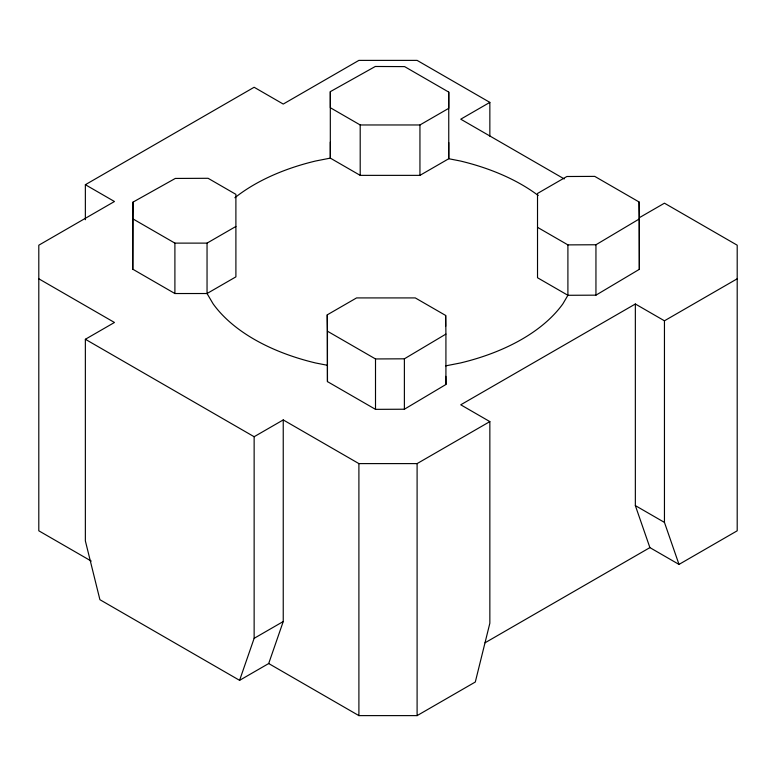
<?xml version="1.0" encoding="UTF-8"?>
<svg xmlns="http://www.w3.org/2000/svg" width="776" height="776" viewBox="0 0 776 776"><rect width="100%" height="100%" fill="white"/><g stroke="black" fill="none" stroke-linecap="round" stroke-linejoin="round"><path stroke-width="1.16" d="M132.774 218.803L132.997 202.129L175.308 178.441L208.094 178.296L235.894 194.349L235.904 276.857L207.046 293.522L174.901 293.532L132.774 269.204L132.774 218.803L174.901 243.121L207.046 243.121L235.904 226.456M132.774 269.204L132.997 202.129M239.59 680.339L254.14 638.328L254.14 436.723L85.36 339.277L85.36 540.891L99.91 599.693L239.59 680.339L268.69 663.538L283.24 621.528L283.24 419.923L254.14 436.723M327.239 314.852L327.453 331.207L375.506 358.949L404.383 358.813L445.919 334.087L445.676 315.463L415.276 297.916L356.582 297.916L327.239 314.852L327.453 381.608L375.506 409.35L404.383 409.224L445.919 384.489L445.919 334.087M537.525 227.339L567.906 244.886L595.949 244.76L639.337 218.929L639.114 202.002L594.746 176.385L566.868 176.511L537.516 193.457L537.525 277.75L567.906 295.287L595.949 295.161L639.337 269.33L639.337 218.929M85.36 219.724L85.36 184.707L254.14 87.261L283.24 104.062L358.9 60.383L417.1 60.383L489.85 102.383L489.85 136.188M330.314 91.655L330.324 107.718L360.2 124.965L419.942 124.965L448.761 108.32L448.751 92.102L404.606 66.61L375.283 66.484L330.314 91.655L330.324 158.12L360.2 175.366L419.942 175.366L448.761 158.731L460.449 161.02A189.305 109.3 0 0 1 538.185 195.455M489.85 102.383L460.75 119.184L564.259 178.946M85.36 339.277L114.46 322.476L38.8 278.797M639.511 217.59L664.45 203.186L737.2 245.197L737.2 530.803L679 564.414L649.9 547.613L635.35 505.603L635.35 303.998L664.45 320.798L737.2 278.797M635.35 303.998L460.75 404.8L489.85 421.601L489.85 623.215L475.3 682.017L417.1 715.617L358.9 715.617L268.69 663.538M283.24 419.923L358.9 463.602L417.1 463.602L489.85 421.601M254.14 638.328L283.24 621.528M485.048 642.78L649.9 547.613M445.676 365.865L460.449 362.964A189.305 109.3 0 0 0 562.901 303.814L567.906 295.287L567.906 244.886M327.239 365.253L315.551 362.964A189.305 109.3 0 0 1 213.099 303.814L207.046 293.522L207.046 243.121M85.36 184.707L114.46 201.508L38.8 245.197L38.8 530.803L91.248 561.087M635.35 505.603L664.45 522.403L679 564.414M639.337 269.33L639.114 202.002M445.812 376.341L445.919 384.489M448.751 142.503L448.761 158.731L448.751 92.102M330.314 142.066L330.324 158.12L315.551 161.02A189.305 109.3 0 0 0 234.856 197.744M664.45 320.798L664.45 522.403M595.949 244.76L595.949 295.161M445.676 315.463L445.676 326.26M419.942 124.965L419.942 175.366M417.1 463.602L417.1 715.617M404.383 358.813L404.383 409.224M375.506 358.949L375.506 409.35M360.2 124.965L360.2 175.366M358.9 463.602L358.9 715.617M327.453 331.207L327.453 381.608M174.901 243.121L174.901 293.532"/></g></svg>
